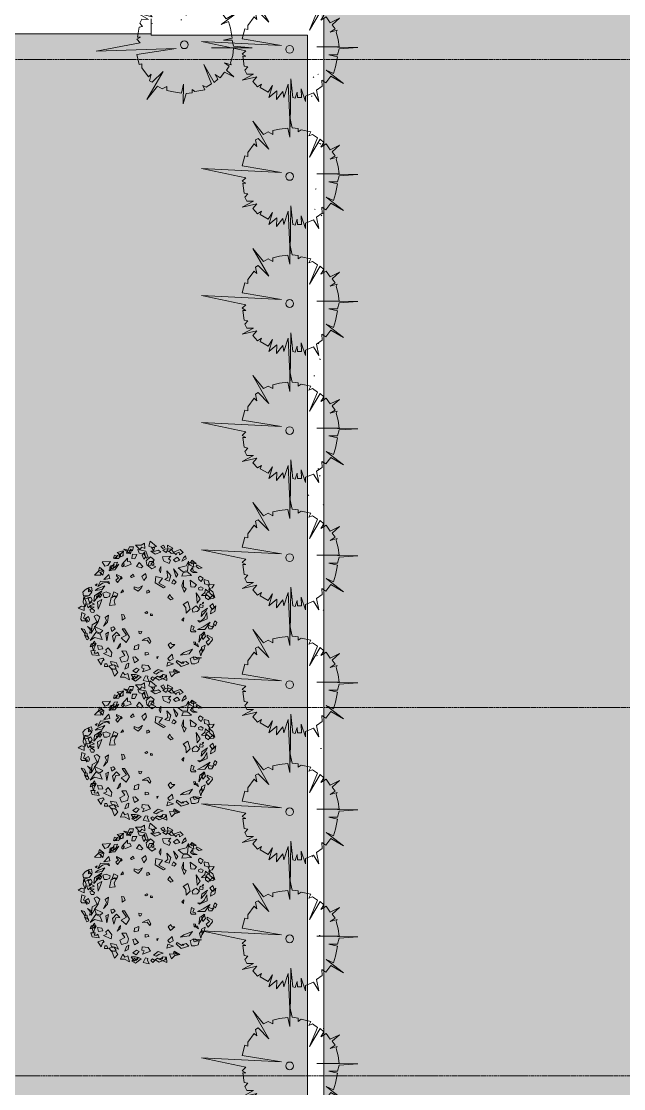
# Model space of a CAD drawing. Header units: millimetres. Extents: x 5357 to 259384, y -16348 to 109893.
# Drawn here: x 127440 to 132182, y 25437 to 33837 of the extents above; entities that cross this region are included whole.
import ezdxf

# ---------------------------------------------------------------- set-up
doc = ezdxf.new("R2010")
doc.units = ezdxf.units.MM
doc.linetypes.add('Grid Line', pattern=[22.225, 12.7, -3.175, 3.175, -3.175])
for name, color, linetype, lineweight in [('A-FLOR', 192, 'Continuous', 9), ('A-FLOR-PATT', 8, 'Continuous', 9), ('G-IMPT', 8, 'Continuous', 9), ('L-PLNT-1', 7, 'Continuous', 9), ('S-GRID-1', 1, 'Grid Line', 9)]:
    doc.layers.add(name, color=color, linetype=linetype, lineweight=lineweight)

# ---------------------------------------------------------------- blocks, each defined once
blk = doc.blocks.new('CAY MAI VAN PHUC - CAY DUC SOC_dwg-2256080-TKCS_MB CẢNH QUAN CÂY XANH')
at = {"layer": 'G-IMPT', "flags": 128}
blk.add_lwpolyline([(33, 479), (13, 293), (6, 772), (-14, 347), (-60, 479), (-67, 420), (-133, 499), (-127, 413), (-207, 479), (-173, 360), (-213, 426), (-293, 380), (-280, 347), (-320, 373), (-366, 320), (-326, 274), (-473, 307), (-360, 247), (-426, 247), (-446, 207), (-419, 174), (-453, 167), (-466, 68), (-439, 68), (-473, 48), (-439, 14), (-878, -79), (-80, -39), (-473, -105), (-446, -205), (-419, -198), (-419, -238), (-353, -324), (-326, -298), (-340, -364), (-313, -378), (-207, -271), (-366, -550), (-260, -418), (-213, -444), (-167, -418), (-167, -457), (-100, -471), (-20, -481), (0, -391), (0, -590), (26, -484), (86, -477), (86, -444), (113, -464), (212, -444), (192, -404), (226, -418), (279, -384), (199, -192), (305, -371), (339, -338), (312, -291), (365, -324), (405, -265), (498, -311), (425, -245), (452, -205), (405, -172), (472, -192), (465, -172), (485, -99), (492, -25), (272, -25), (678, -19), (492, -6), (478, 54), (392, 54), (478, 74), (458, 174), (438, 240), (365, 207), (538, 340), (412, 267), (359, 333), (319, 307), (325, 367), (266, 406), (292, 519), (239, 433), (159, 466), (159, 519), (113, 393), (119, 479), (79, 479), (73, 426), (53, 486)], close=True, dxfattribs=at)
at = {"layer": 'G-IMPT'}
blk.add_circle((0, 0), 38.6, dxfattribs=at)
blk = doc.blocks.new('CAY MAI VAN PHUC - CAY BONG TRANG-2256081-TKCS_MB CẢNH QUAN CÂY XANH')
at = {"xscale": 0.7894736842105263, "yscale": 0.7894736842105263, "zscale": 0.7894736842105263}
blk.add_blockref('CAY MAI VAN PHUC - CAY DUC SOC_dwg-2256080-TKCS_MB CẢNH QUAN CÂY XANH', (0, 0), dxfattribs=at)
blk = doc.blocks.new('CAY MAI VAN PHUC - CAY BONG TRANG-2256527-TKCS_MB CẢNH QUAN CÂY XANH')
at = {"extrusion": (0, 0, -1), "xscale": 0.7894736842105263, "yscale": 0.7894736842105263, "zscale": -0.7894736842105263, "rotation": 180}
blk.add_blockref('CAY MAI VAN PHUC - CAY DUC SOC_dwg-2256080-TKCS_MB CẢNH QUAN CÂY XANH', (0, 0), dxfattribs=at)
blk = doc.blocks.new('CAY BACH TRINH - CAY BACH TRINH_dwg-2249800-TKCS_MB CẢNH QUAN CÂY XANH')
at = {"layer": 'G-IMPT', "flags": 128}
for points in [[(-578, 1452), (-505, 1613), (-404, 1608), (-431, 1511), (-482, 1548), (-505, 1489), (-486, 1456)], [(-357, 1653), (-250, 1541), (-201, 1603), (-123, 1566), (-133, 1703), (-220, 1653)], [(7, 1749), (-25, 1628), (43, 1591), (160, 1616)], [(121, 1587), (40, 1602), (86, 1521)], [(335, 1653), (267, 1616), (316, 1566), (365, 1591)], [(423, 1516), (443, 1553), (433, 1653), (560, 1578), (472, 1491)], [(-874, 1403), (-896, 1328), (-826, 1327), (-809, 1379)], [(-870, 1320), (-769, 1323), (-719, 1438), (-798, 1395)], [(-715, 1368), (-728, 1408), (-805, 1472), (-663, 1508), (-663, 1385)], [(-648, 1504), (-672, 1392), (-758, 1347), (-746, 1419), (-706, 1444)], [(-556, 1333), (-692, 1179), (-600, 1129), (-460, 1181), (-492, 1255), (-553, 1247)], [(-477, 1437), (-459, 1512), (-646, 1555)], [(-428, 1425), (-446, 1319), (-376, 1318), (-327, 1420)], [(-83, 1327), (-48, 1351), (-99, 1506), (-301, 1542), (-270, 1454), (-140, 1428)], [(-133, 1478), (-191, 1403), (-152, 1303), (-113, 1353)], [(14, 1366), (-94, 1266), (-74, 1166), (43, 1066), (140, 1116), (23, 1178), (101, 1291)], [(23, 1503), (131, 1428), (267, 1478), (209, 1528), (131, 1503)], [(511, 1378), (306, 1366), (335, 1266), (472, 1203), (501, 1278), (452, 1316)], [(533, 1553), (590, 1452), (520, 1446), (509, 1467), (423, 1512), (399, 1468), (319, 1525), (383, 1562)], [(579, 1478), (745, 1541), (813, 1466), (725, 1416), (716, 1478), (657, 1453), (647, 1416)], [(667, 1353), (579, 1291), (628, 1241), (735, 1278)], [(871, 1391), (823, 1341), (784, 1253), (891, 1316)], [(-1364, 914), (-1208, 910), (-1218, 988), (-1136, 1017), (-1240, 1107), (-1267, 1010)], [(-1174, 1238), (-1112, 1130), (-1037, 1152), (-972, 1252)], [(-766, 1181), (-866, 1042), (-1009, 1038), (-900, 1094)], [(-996, 1019), (-915, 1047), (-883, 1171), (-978, 1137)], [(-989, 1076), (-860, 1099), (-799, 1231), (-876, 1225), (-913, 1152)], [(-697, 1145), (-671, 1210), (-634, 1180), (-660, 1114)], [(-269, 1228), (-328, 1128), (-220, 1091), (-172, 1128)], [(-50, 1140), (92, 1178), (86, 1252), (-14, 1249)], [(267, 1128), (228, 1041), (257, 966), (267, 1041)], [(647, 866), (579, 1066), (686, 928)], [(696, 1091), (891, 1141), (949, 1253), (920, 1016), (803, 1003)], [(1064, 1244), (1080, 1108), (985, 1158), (937, 1212)], [(1027, 1278), (998, 1228), (1037, 1191), (1135, 1203)], [(1047, 1103), (998, 1028), (1066, 978), (1164, 978), (1066, 1016)], [(1144, 1166), (1135, 1128), (1203, 1078), (1281, 1091)], [(-1164, 910), (-1135, 1007), (-1204, 1044), (-1282, 1000), (-1216, 980)], [(-1010, 928), (-1137, 803), (-990, 828)], [(-840, 791), (-799, 735), (-718, 839), (-724, 876), (-821, 927), (-821, 894), (-775, 847)], [(-717, 878), (-717, 816), (-688, 841)], [(-415, 941), (-483, 878), (-454, 853), (-386, 878)], [(-113, 953), (-201, 878), (-152, 778), (-84, 866)], [(140, 878), (131, 728), (335, 603), (384, 628), (218, 716), (306, 841)], [(413, 1016), (443, 853), (365, 803), (472, 766), (511, 903)], [(579, 803), (540, 716), (599, 691), (647, 741)], [(813, 978), (784, 891), (1018, 903), (920, 991)], [(823, 791), (784, 653), (842, 491), (891, 578), (823, 628)], [(988, 791), (1008, 628), (1096, 616), (1144, 678)], [(1261, 753), (1203, 803), (1193, 853), (1232, 891), (1310, 841)], [(1339, 702), (1463, 665), (1444, 774), (1337, 802)], [(-1595, 553), (-1527, 591), (-1429, 491), (-1497, 416), (-1634, 403), (-1653, 491)], [(-1424, 524), (-1440, 618), (-1501, 607), (-1513, 501)], [(-1380, 266), (-1361, 403), (-1185, 528), (-1224, 441)], [(-1302, 703), (-1351, 666), (-1312, 653)], [(-1109, 650), (-1174, 560), (-1345, 537), (-1285, 585)], [(-1279, 631), (-1217, 768), (-1027, 752), (-1169, 714)], [(-993, 702), (-1009, 756), (-1064, 751)], [(-721, 477), (-654, 499), (-671, 550)], [(-220, 591), (-289, 516), (-386, 578), (-386, 628), (-289, 591), (-181, 653)], [(-74, 528), (-35, 541), (-6, 491), (-74, 466)], [(1310, 591), (1252, 628), (1193, 603), (1203, 553), (1281, 541)], [(1270, 413), (1394, 410), (1386, 473), (1452, 496), (1368, 568), (1347, 490)], [(1422, 673), (1471, 586), (1531, 604), (1583, 684)], [(1447, 578), (1476, 466), (1593, 366), (1544, 503)], [(-1597, 135), (-1570, 248), (-1626, 391), (-1648, 247)], [(-1619, 320), (-1482, 361), (-1595, 398)], [(-1478, 213), (-1422, 297), (-1459, 373), (-1523, 336)], [(-1328, 370), (-1279, 378), (-1302, 402)], [(-1274, 77), (-1290, 255), (-1183, 312), (-1221, 219)], [(-1283, 435), (-1251, 475), (-1188, 428), (-1232, 366)], [(-1065, 367), (-1127, 366), (-1158, 473), (-1082, 500), (-981, 458), (-1000, 389)], [(-855, 181), (-881, 279), (-825, 405), (-958, 362), (-994, 169)], [(-942, 366), (-893, 503), (-795, 453), (-825, 366), (-873, 403)], [(491, 441), (443, 366), (511, 303), (569, 328), (521, 378)], [(813, 191), (881, 116), (891, -22), (988, 78), (930, 266)], [(1135, 478), (1232, 328), (1164, 228), (1154, 328)], [(1378, 453), (1369, 353), (1437, 303), (1476, 366)], [(1553, 425), (1451, 325), (1568, 345)], [(-1619, 40), (-1622, 139), (-1683, 152), (-1767, 105)], [(-1363, 198), (-1471, 259), (-1494, 200), (-1562, 210), (-1523, 107), (-1467, 166)], [(-1482, 60), (-1448, -1), (-1384, -6), (-1369, 43), (-1433, 90)], [(-1478, 141), (-1429, 91), (-1371, 128)], [(-74, 16), (-123, -9), (-94, -34), (-55, -22)], [(1085, 125), (1140, 155), (1218, 75), (1163, 15), (1054, 5), (1038, 75)], [(1310, 166), (1300, 116), (1222, 128), (1232, 203)], [(1256, -105), (1272, 5), (1412, 105), (1381, 35)], [(1319, 245), (1280, 215), (1311, 205)], [(1476, 153), (1534, 78), (1583, 116), (1544, 216)], [(1624, 156), (1594, 16), (1487, -41), (1502, 50), (1551, 81)], [(-1595, -47), (-1673, -9), (-1702, -172), (-1673, -209), (-1536, -209), (-1556, -172), (-1634, -147)], [(-1515, -106), (-1486, -178), (-1501, -227), (-1553, -242), (-1599, -161)], [(-1449, -521), (-1419, -309), (-1263, -222), (-1351, -346)], [(-1291, -267), (-1232, -115), (-1304, -62), (-1376, -95)], [(-1145, -345), (-1046, -242), (-1021, -71), (-1105, -125), (-1069, -201)], [(-688, -191), (-610, -147), (-641, -60), (-704, -55), (-685, -122)], [(11, -79), (65, -80), (51, -44), (11, -37)], [(832, -134), (784, -184), (823, -222)], [(1477, -247), (1352, -421), (1173, -426), (1309, -356)], [(1179, -205), (1218, -245), (1264, -215)], [(1398, -9), (1408, -159), (1232, -234), (1339, -134)], [(1563, -293), (1595, -211), (1641, -250), (1609, -331)], [(-1604, -526), (-1578, -497), (-1615, -421), (-1690, -396)], [(-1546, -521), (-1536, -609), (-1595, -596), (-1604, -509)], [(-1489, -516), (-1411, -473), (-1448, -396), (-1534, -351), (-1465, -430)], [(-1173, -669), (-1368, -622), (-1473, -694), (-1336, -498), (-1227, -542)], [(-1224, -515), (-1157, -451), (-1369, -353), (-1324, -476)], [(-1024, -493), (-1058, -702), (-1088, -530)], [(-935, -470), (-860, -411), (-900, -361), (-966, -383)], [(-888, -735), (-838, -578), (-745, -570), (-823, -487), (-921, -590)], [(-582, -741), (-504, -613), (-626, -407), (-681, -406), (-575, -561), (-711, -631)], [(-229, -532), (-269, -525), (-272, -467), (-200, -477)], [(1085, -355), (1023, -325), (999, -455), (1023, -485), (1132, -485), (1116, -455), (1054, -435)], [(1202, -735), (1225, -565), (1350, -495), (1280, -595)], [(1330, -484), (1271, -546), (1300, -671), (1369, -596)], [(1427, -309), (1447, -409), (1525, -409), (1573, -334), (1505, -346)], [(-1553, -680), (-1504, -649), (-1521, -598), (-1613, -563)], [(-1468, -852), (-1402, -831), (-1326, -772), (-1450, -777)], [(-1390, -946), (-1429, -809), (-1361, -709), (-1332, -796), (-1361, -846)], [(-811, -903), (-736, -844), (-727, -764), (-770, -826)], [(-129, -656), (-34, -622), (23, -722), (0, -767), (-69, -688), (-193, -693)], [(614, -795), (506, -893), (444, -803), (510, -740), (536, -796)], [(1124, -735), (1132, -805), (1085, -795), (1077, -725)], [(1193, -846), (1173, -780), (1104, -785)], [(1384, -736), (1435, -805), (1537, -675), (1529, -628), (1408, -565), (1408, -607), (1465, -665)], [(-1251, -1066), (-1426, -1044), (-1452, -946), (-1351, -943), (-1371, -1002), (-1308, -1008), (-1282, -979)], [(-1270, -915), (-1163, -901), (-1183, -834), (-1295, -817)], [(-1144, -1010), (-957, -1095), (-936, -993), (-1027, -873), (-1088, -926), (-1063, -982)], [(-698, -1231), (-557, -1193), (-527, -1096), (-584, -953), (-693, -951), (-619, -1061), (-741, -1124)], [(-393, -926), (-281, -901), (-277, -790), (-378, -835)], [(-120, -1056), (-31, -1033), (-45, -997), (-117, -988)], [(550, -1034), (443, -1134), (482, -1196), (569, -1146)], [(1048, -911), (967, -1024), (753, -1052), (829, -993)], [(1249, -1075), (1218, -965), (1272, -885), (1295, -955), (1272, -995)], [(1359, -809), (1271, -859), (1281, -984), (1330, -909)], [(-1130, -1172), (-1165, -1196), (-1203, -1289), (-1280, -1164), (-1162, -1128)], [(-1117, -1335), (-1039, -1334), (-1059, -1267), (-1114, -1266)], [(-883, -1296), (-1010, -1321), (-942, -1409), (-834, -1384)], [(-771, -1348), (-831, -1232), (-975, -1212), (-947, -1284), (-866, -1298)], [(-622, -1399), (-535, -1360), (-523, -1254), (-580, -1280)], [(-384, -1242), (-286, -1181), (-363, -1098), (-424, -1108)], [(-180, -1469), (12, -1396), (-45, -1309), (-194, -1290), (-200, -1370), (-142, -1392)], [(176, -1143), (205, -1087), (168, -1096)], [(411, -1324), (581, -1272), (441, -1226)], [(667, -1184), (647, -1221), (764, -1334), (959, -1271), (891, -1209), (764, -1246)], [(775, -1261), (835, -1251), (807, -1222)], [(1103, -1266), (1025, -1267), (986, -1133), (1081, -1099), (1208, -1151), (1184, -1238)], [(1066, -1096), (1086, -1171), (1271, -1121)], [(-872, -1573), (-787, -1482), (-829, -1416), (-944, -1384)], [(-505, -1659), (-547, -1509), (-620, -1542), (-671, -1472), (-727, -1598), (-626, -1595)], [(-386, -1646), (-464, -1534), (-357, -1534), (-289, -1559)], [(-215, -1584), (-355, -1693), (-443, -1641), (-373, -1567), (-346, -1624), (-297, -1583), (-299, -1545)], [(-336, -1491), (-270, -1405), (-332, -1372), (-423, -1439)], [(-55, -1574), (-63, -1616), (-24, -1708), (-167, -1674), (-109, -1565)], [(323, -1445), (199, -1404), (83, -1492), (153, -1523), (221, -1476)], [(228, -1671), (131, -1609), (189, -1571), (209, -1584), (306, -1584), (306, -1534), (404, -1546), (365, -1609)], [(411, -1674), (406, -1550), (330, -1534), (226, -1592)], [(731, -1476), (595, -1400), (567, -1474), (481, -1461), (531, -1590), (600, -1516)], [(608, -1509), (686, -1484), (608, -1434)], [(69, -1680), (123, -1624), (62, -1590), (23, -1629)]]:
    blk.add_lwpolyline(points, close=True, dxfattribs=at)
blk = doc.blocks.new('CAY BACH TRINH - CAY BACH TRINH-2249732-TKCS_MB CẢNH QUAN CÂY XANH')
at = {"xscale": 0.3200000000000001, "yscale": 0.3200000000000001, "zscale": 0.3200000000000001}
blk.add_blockref('CAY BACH TRINH - CAY BACH TRINH_dwg-2249800-TKCS_MB CẢNH QUAN CÂY XANH', (0, 0), dxfattribs=at)

msp = doc.modelspace()

# ---------------------------------------------------------------- hatches: boundary and pattern name
at = {"layer": 'A-FLOR-PATT'}
h = msp.add_hatch(dxfattribs=at)
h.set_pattern_fill('FP_23', color=256, style=0, pattern_type=2)
h.set_pattern_definition([(0, (167.64, 11.2), (558.8, 558.8), [83.82, -16.764, 22.352, -16.764, -419.1]), (0, (167.64, 11.2), (558.8, 558.8), [-139.7, 83.82, -335.28]), (0, (139.7, 27.94), (558.8, 558.8), [55.88, -41.91, 83.82, -41.91, -335.28]), (0, (139.7, 27.94), (558.8, 558.8), [-223.52, 55.88, -279.4]), (0, (335.3, 251.46), (558.8, 558.8), [69.85, -27.94, 69.85, -391.16]), (0, (55.9, 363.2), (558.8, 558.8), [27.94, -55.88, 27.94, -447.04]), (90, (111.76, 363.2), (-558.8, 558.8), [50.292, -508.508]), (90, (279.4, 27.94), (-558.8, 558.8), [55.88, -502.92]), (90, (419.1, 251.46), (-558.8, 558.8), [55.88, -502.92]), (45, (352.04, 22.35), (0, 558.7996), [55.88, -734.383]), (135, (206.76, 22.35), (-558.7996, 0), [55.88, -734.383]), (63.435, (335.28, 25.15), (-0.0005, 558.8001), [55.88, -1193.635]), (75.964, (307.34, 27.94), (-0.00237, 558.80038), [55.88, -2248.111]), (75.964, (447.04, 251.46), (-0.00237, 558.80038), [44.704, -2259.287]), (75.964, (122.94, 363.22), (-0.00237, 558.80038), [39.116, -2264.875]), (104.036, (251.46, 27.94), (0.00237, 558.80038), [55.88, -2248.111]), (104.036, (391.16, 251.46), (0.00237, 558.80038), [44.704, -2259.287]), (104.036, (100.58, 363.22), (0.00237, 558.80038), [39.116, -2264.875]), (116.565, (223.52, 25.15), (0.0005, 558.8001), [55.88, -1193.634])])
h.paths.add_polyline_path([(127279.7, 17346.9), (128821.3, 17348), (128913.1, 17354.5), (129012.7, 17373), (129095.6, 17396.9), (129203.1, 17443.5), (129291.6, 17495), (129356.5, 17541.1), (129431, 17607.6), (129497.5, 17682), (129555.2, 17763.4), (129603.5, 17850.8), (129641.7, 17943), (129669.3, 18038.9), (129686.7, 18149), (129691.6, 18236.9), (129691.6, 33727.4), (128462.6, 33727.4), (128462.6, 33737.4), (127262.6, 33737.4), (127262.6, 27336.9), (127252.6, 27336.9), (127252.6, 25721.9), (127262.6, 25721.9), (127262.6, 19136.9), (127252.6, 19136.9), (127252.6, 17346.9)])
h.paths.add_polyline_path([(127262.6, 37137.4), (129701.6, 37137.4), (129701.6, 40386.3), (129693.8, 40471.7), (129671.1, 40555.4), (129647.1, 40613.3), (129606.1, 40680.2), (129555.2, 40739.9), (129495.5, 40790.8), (129426.5, 40832.7), (129356.1, 40861.9), (129279.8, 40880.2), (129201.6, 40886.3), (128501.6, 40886.3), (128501.6, 61586.3), (129201.6, 61586.3), (129287, 61594.2), (129370.7, 61616.8), (129428.6, 61640.8), (129495.5, 61681.8), (129555.2, 61732.8), (129606.1, 61792.4), (129647.1, 61859.3), (129677.2, 61931.8), (129695.5, 62008.1), (129701.6, 62086.3), (129700.3, 74388.5), (129695.3, 74585.1), (129676.5, 74832.7), (129645.1, 75078.9), (129601.3, 75323.3), (129545.2, 75565.1), (129476.9, 75803.8), (129396.6, 76038.7), (129304.5, 76269.3), (129200.9, 76494.9), (129085.9, 76714.9), (128959, 76930.4), (128817.7, 77143.9), (128666.7, 77348.2), (128506.4, 77543.2), (128337.2, 77728.8), (128159.4, 77904.8), (127973.6, 78071), (127780.1, 78227), (127579.5, 78372.8), (127372.1, 78507.9), (127154.9, 78634.2), (126917.8, 78755.4), (126691.3, 78856.9), (126486.1, 78937.9), (126253.1, 79016.6), (126016.5, 79083.6), (125777.1, 79138.6), (125535.3, 79181.5), (125291.7, 79212.2), (125047, 79230.7), (124801.6, 79236.9), (118352.6, 79236.9), (118352.6, 78636.9), (118652.6, 78636.9), (118652.6, 78246.9), (122742.5, 78246.9), (122742.5, 78236.9), (122752.5, 78236.9), (122752.5, 79046.9), (125162.5, 79046.9), (125162.9, 78246.9), (127252.6, 78246.9), (127252.6, 76536.9), (127262.6, 76536.9), (127262.6, 69762.3), (127252.6, 69761.9), (127252.6, 68136.9), (127262.1, 68136.9), (127262.6, 61561.9), (127252.6, 61561.9), (127252.6, 59946.9), (127262.6, 59946.9), (127262.6, 53361.9), (127252.6, 53361.9), (127252.6, 51736.9), (127262.6, 51736.9), (127262.6, 45161.9), (127252.6, 45161.9), (127252.6, 43536.9), (127262.6, 43536.9), (127262.6, 37150.6)])
h.paths.add_polyline_path([(114552.6, 78246.9), (114552.6, 78636.9), (114552.6, 78639), (114552.6, 78649), (114852.6, 78649), (114852.6, 79318.2), (100352.6, 79318.2), (100172.4, 79311.5), (99993.1, 79291.8), (99836.3, 79264.3), (99668, 79222.6), (99503.1, 79169.4), (99342.2, 79104.8), (99165.7, 79017.6), (99035.8, 78943.1), (98891.7, 78846.8), (98754.7, 78740.6), (98625.3, 78625.3), (98504.2, 78501.2), (98392, 78369), (98301.8, 78246.9), (114542.6, 78246.9)])
h = msp.add_hatch(dxfattribs=at)
h.set_pattern_fill('FP_27', color=256, style=0, pattern_type=2)
h.set_pattern_definition([(50.045, (457.64, 0), (480.2038, -42.077), [50.259, -552.85]), (354.992, (457.64, 0), (-92.893, 504.3906), [40.17, -441.873]), (100.435, (497.66, -3.5), (387.3114, 462.309), [42.739, -470.133]), (46.23, (457.64, 134.1), (714.516, -110.9856), [75.381, -829.188]), (96.625, (517.2, 124.86), (625.756, 653.2026), [64.111, -705.222]), (351.17, (457.64, 134.1), (625.758, 653.2008), [60.257, -662.827]), (21.03, (524.6, 100.6), (399.6254, -269.9836), [50.223, -552.448]), (325.958, (524.6, 100.6), (162.8971, 486.2573), [40.19, -442.087]), (71.479, (557.9, 78.1), (562.526, 216.278), [42.735, -470.082]), (37.544, (457.64, 0), (8.14131, 223.22523), [7.369, -429.4, 7.369, -441.458, -443.803]), (37.544, (457.64, 0), (8.14131, 223.22523), [-885.596, 7.369, -436.434]), (7.512, (457.64, 0), (176.12346, 264.47717), [7.365, -248.39, 7.365, -419.116, -169.053]), (7.512, (457.64, 0), (176.12346, 264.47717), [-682.236, 7.365, -161.688]), (327.459, (308.34, 0), (357.39266, -15.12275), [7.368, -160.083, 7.368, -515.079, -693.247]), (327.459, (308.34, 0), (357.39266, -15.12275), [-689.898, 7.368, -685.879]), (317.455, (241.4, 0), (390.44126, 67.1285), [7.37, -210.374, 7.37, -339.681, -492.437]), (317.455, (241.4, 0), (390.44126, 67.1285), [-564.795, 7.37, -485.067])])
h.paths.add_polyline_path([(133781.5, 14819.6), (133781.5, 40386.3), (133787.8, 40474.6), (133801.5, 40537.5), (133801.5, 61935.2), (133787.8, 61998.1), (133781.5, 62086.3), (133781.5, 77694.8), (129809.2, 74434.5), (129811.6, 74336.9), (129801.6, 74336.9), (129801.6, 62086.3), (129811.6, 62086.3), (129801.6, 61914.5), (129801.6, 40490.6), (129805.5, 40471.7), (129811.6, 40386.3), (129801.6, 40386.3), (129801.6, 33857.4), (129821.6, 33857.4), (129821.6, 18219.8), (133673.4, 14912.4)])
h = msp.add_hatch(dxfattribs=at)
h.set_pattern_fill('FP_16', color=256, style=0, pattern_type=2)
h.set_pattern_definition([(37.5, (0, 0), (-17.8824, 546.968), [7.376, -424.107, 7.376, -475.204, -461.289]), (37.5, (0, 0), (-17.8824, 546.968), [-914.063, 7.376, -453.913]), (7.5, (0, 0), (502.3874, 801.1234), [7.376, -225.398, 7.376, -381.526, -149.032]), (7.5, (0, 0), (502.3874, 801.1234), [-621.676, 7.376, -141.656]), (327.5, (-349.16, 0), (884.0133, 1.6066), [7.376, -134.559, 7.376, -503.591, -667.095]), (327.5, (-349.16, 0), (884.0133, 1.6066), [-652.902, 7.376, -659.719]), (317.5, (-349.16, 0), (853.3503, 249.1463), [7.376, -63.591, 7.376, -327.591, -383.225]), (317.5, (-349.16, 0), (853.3503, 249.1463), [-405.935, 7.376, -375.849])])
h.paths.add_polyline_path([(127262.6, 17216.9), (128821.3, 17218), (128908.2, 17222.5), (129013.7, 17239.2), (129116.8, 17266.9), (129216.5, 17305.1), (129311.6, 17353.6), (129401.2, 17411.7), (129484.1, 17478.9), (129559.6, 17554.4), (129626.8, 17637.4), (129685, 17726.9), (129733.4, 17822.1), (129771.7, 17921.7), (129799.3, 18024.9), (129816, 18130.3), (129821.6, 18236.9), (129821.6, 33857.4), (128462.6, 33857.4), (128462.6, 33727.4), (129691.6, 33727.4), (129691.6, 18236.9), (129686, 18137.3), (129669.3, 18038.9), (129641.7, 17943), (129603.5, 17850.8), (129555.2, 17763.4), (129494.8, 17679.1), (129426.5, 17603.7), (129356.5, 17541.1), (129275.1, 17483.4), (129187.8, 17435.1), (129095.6, 17396.9), (128999.7, 17369.3), (128901.3, 17352.5), (128801.6, 17346.9), (127252.6, 17346.9), (127252.6, 17236.9), (127262.6, 17235.3), (127262.5, 17226.9), (127252.5, 17226.9), (127252.6, 17216.9), (127262.5, 17216.9)])

# ---------------------------------------------------------------- linework, layer by layer
at = {"layer": 'A-FLOR'}
for p, q in [((128462.6, 33857.4), (128462.6, 33727.4)), ((129821.6, 18236.9), (129821.6, 33857.4)), ((128462.6, 33737.4), (127262.6, 33737.4)), ((128462.6, 33727.4), (129691.6, 33727.4)), ((129691.6, 33727.4), (129691.6, 18236.9))]:
    msp.add_line(p, q, dxfattribs=at)
at = {"layer": 'S-GRID-1'}
for p, q in [((130319.3, 33536.9), (29351.8, 33536.9)), ((135819.3, 33536.9), (130319.3, 33536.9)), ((130319.3, 28436.9), (29351.8, 28436.9)), ((135819.3, 28436.9), (130319.3, 28436.9)), ((127525.3, 25536.9), (32145.8, 25536.9)), ((133025.3, 25536.9), (127525.3, 25536.9))]:
    msp.add_line(p, q, dxfattribs=at)

# ---------------------------------------------------------------- block references
at = {"layer": 'L-PLNT-1', "rotation": 359.0616565919601}
msp.add_blockref('CAY MAI VAN PHUC - CAY BONG TRANG-2256081-TKCS_MB CẢNH QUAN CÂY XANH', (128722.6, 33652.4), dxfattribs=at)
at = {"layer": 'L-PLNT-1'}
for name, p in [('CAY MAI VAN PHUC - CAY BONG TRANG-2256527-TKCS_MB CẢNH QUAN CÂY XANH', (129552.6, 33616.2)), ('CAY MAI VAN PHUC - CAY BONG TRANG-2256527-TKCS_MB CẢNH QUAN CÂY XANH', (129552.6, 32616.2)), ('CAY MAI VAN PHUC - CAY BONG TRANG-2256527-TKCS_MB CẢNH QUAN CÂY XANH', (129552.6, 31616.2)), ('CAY MAI VAN PHUC - CAY BONG TRANG-2256527-TKCS_MB CẢNH QUAN CÂY XANH', (129552.6, 30616.2)), ('CAY MAI VAN PHUC - CAY BONG TRANG-2256527-TKCS_MB CẢNH QUAN CÂY XANH', (129552.6, 29616.2)), ('CAY BACH TRINH - CAY BACH TRINH-2249732-TKCS_MB CẢNH QUAN CÂY XANH', (128452.6, 29186.2)), ('CAY MAI VAN PHUC - CAY BONG TRANG-2256527-TKCS_MB CẢNH QUAN CÂY XANH', (129552.6, 28616.2)), ('CAY BACH TRINH - CAY BACH TRINH-2249732-TKCS_MB CẢNH QUAN CÂY XANH', (128452.6, 28086.2)), ('CAY MAI VAN PHUC - CAY BONG TRANG-2256527-TKCS_MB CẢNH QUAN CÂY XANH', (129552.6, 27616.2)), ('CAY BACH TRINH - CAY BACH TRINH-2249732-TKCS_MB CẢNH QUAN CÂY XANH', (128452.6, 26966.2)), ('CAY MAI VAN PHUC - CAY BONG TRANG-2256527-TKCS_MB CẢNH QUAN CÂY XANH', (129552.6, 26616.2)), ('CAY MAI VAN PHUC - CAY BONG TRANG-2256527-TKCS_MB CẢNH QUAN CÂY XANH', (129552.6, 25616.2))]:
    msp.add_blockref(name, p, dxfattribs=at)

doc.saveas('drawing.dxf')
